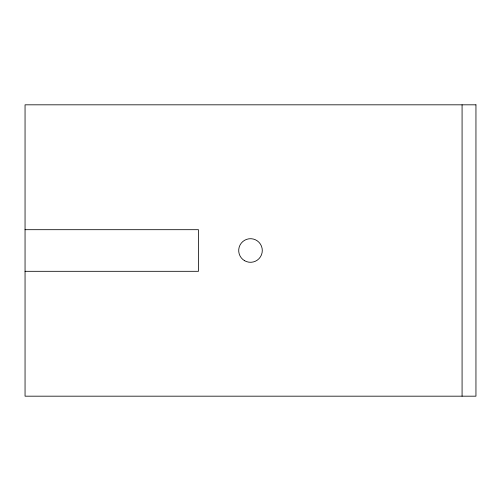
<?xml version="1.0" encoding="UTF-8"?>
<svg xmlns="http://www.w3.org/2000/svg" width="501" height="501" viewBox="0 0 501 501"><rect width="100%" height="100%" fill="white"/><g stroke="black" fill="none" stroke-linecap="round" stroke-linejoin="round"><path stroke-width="0.75" d="M25.05 229.69L198.471 229.69L198.471 271.31L25.05 271.31M462.079 104.822L462.079 396.178M475.95 104.822L25.05 104.822L25.05 396.178L475.95 396.178L475.95 104.822M244.601 260.714A11.792 11.792 0 0 0 262.292 250.5A11.792 11.792 0 0 0 244.601 240.286A11.792 11.792 0 0 0 244.601 260.714"/></g></svg>
